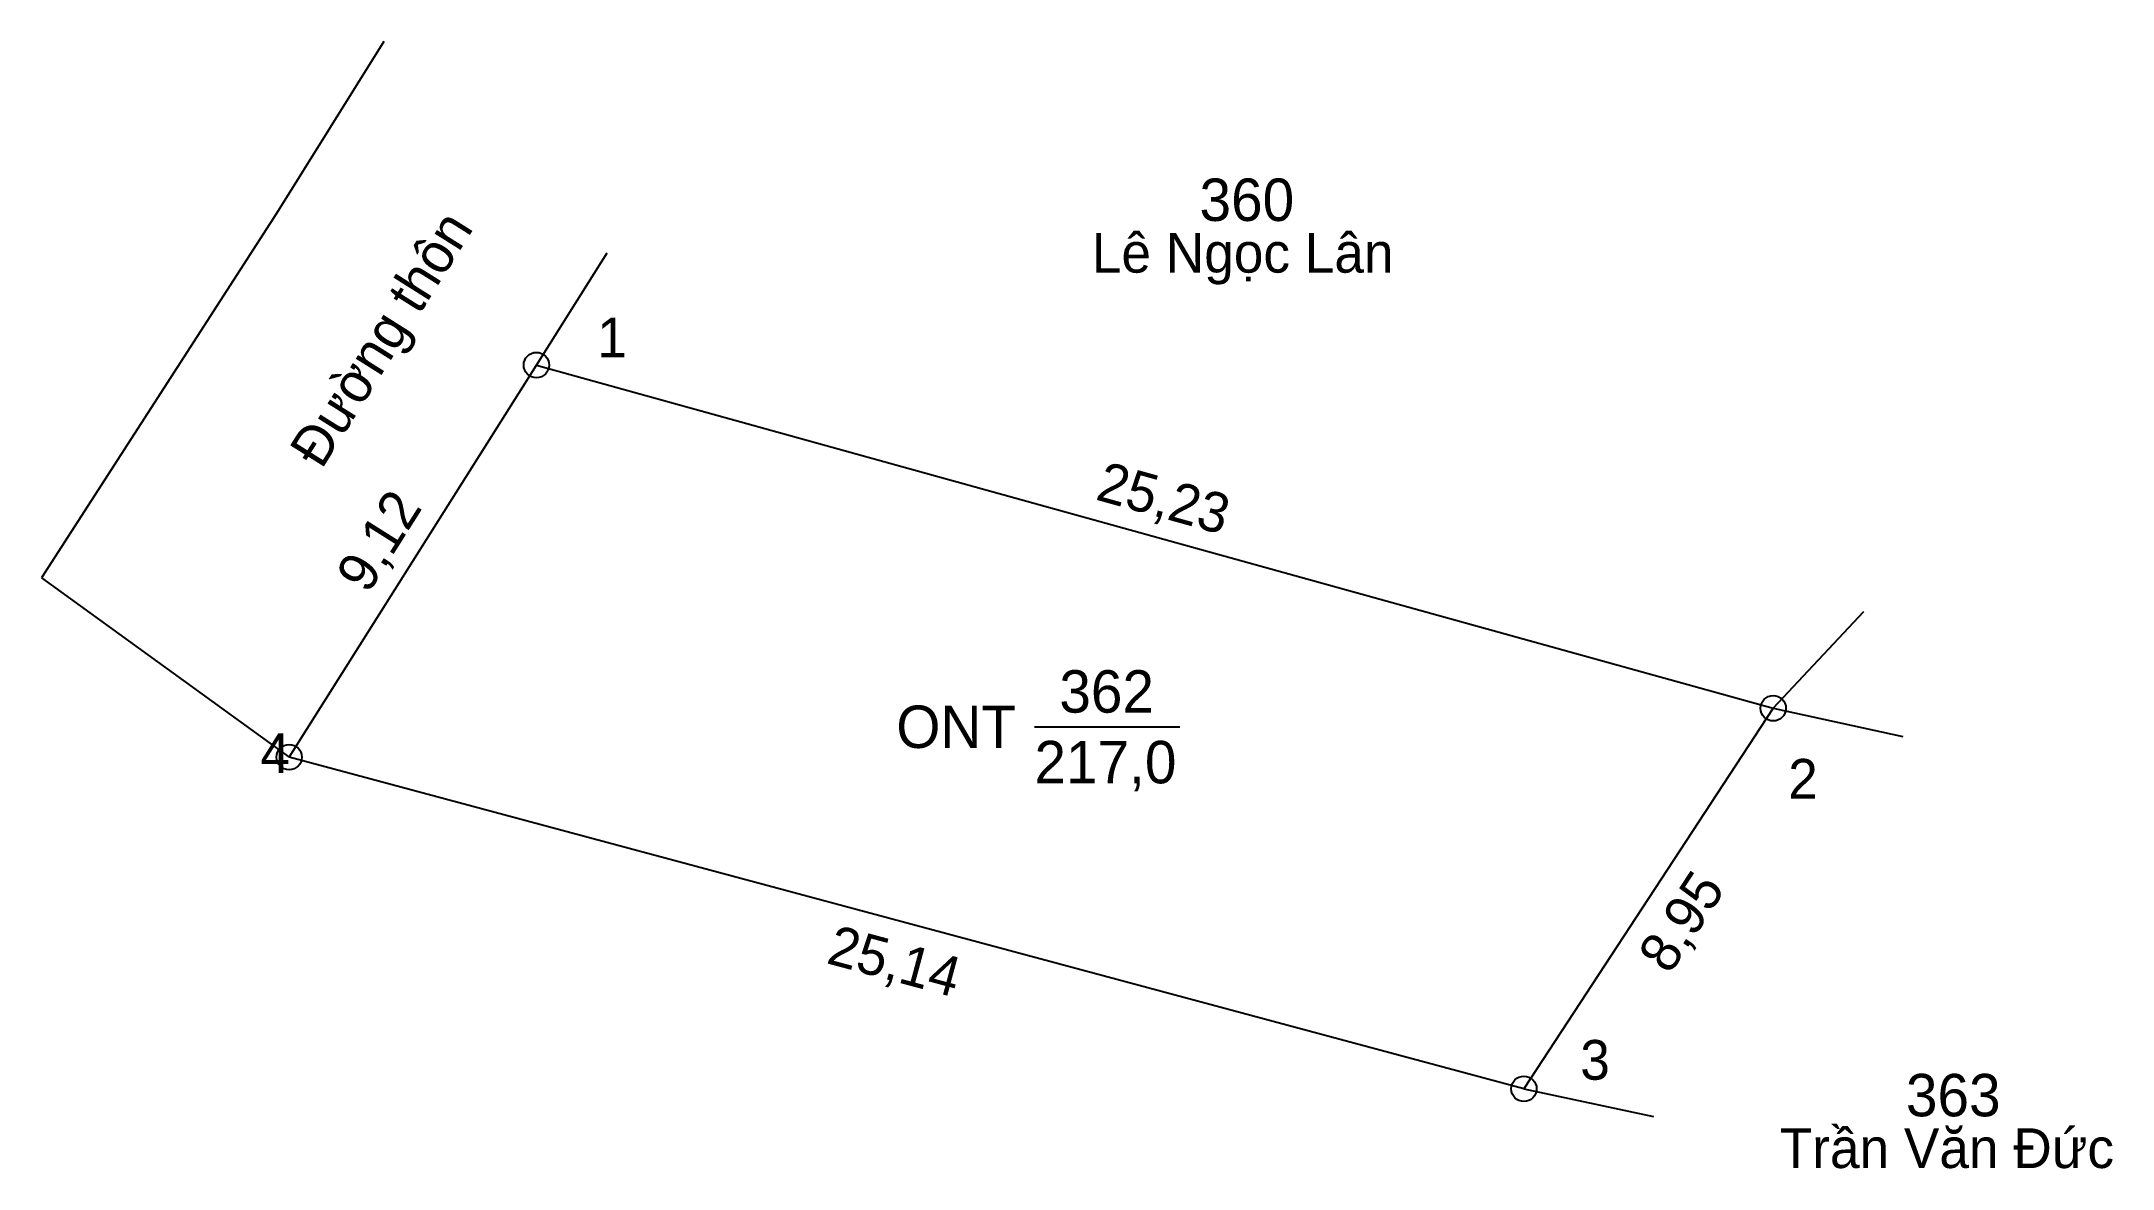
# Model space of a CAD drawing. Extents: x 540566.8 to 540607.5, y 1835214.1 to 1835236.3.
import ezdxf

# ---------------------------------------------------------------- set-up
doc = ezdxf.new("R2010")
doc.units = 0
for name, color, linetype in [('CanhThua', 7, 'Continuous'), ('ChieuDaiCanhThua', 7, 'Continuous'), ('Level 23', 7, 'Continuous'), ('MocDinhThua', 7, 'Continuous'), ('NhanDiaChinhThua', 7, 'Continuous'), ('NhanTuCan', 7, 'Continuous'), ('RauThua', 7, 'Continuous'), ('SoHieuDinhThua', 7, 'Continuous'), ('TenChuLanCan', 7, 'Continuous')]:
    doc.layers.add(name, color=color, linetype=linetype)

msp = doc.modelspace()

# ---------------------------------------------------------------- linework, layer by layer
at = {"layer": 'CanhThua'}
for p, q in [((540571.688, 1835222.223), (540576.549, 1835229.935)), ((540576.549, 1835229.935), (540600.864, 1835223.184)), ((540600.864, 1835223.184), (540595.962, 1835215.698)), ((540595.962, 1835215.698), (540571.688, 1835222.223))]:
    msp.add_line(p, q, dxfattribs=at)
at = {"layer": 'Level 23'}
for p, q in [((540573.552, 1835236.302), (540571.439, 1835232.914)), ((540571.439, 1835232.914), (540566.818, 1835225.749)), ((540566.818, 1835225.749), (540571.688, 1835222.223))]:
    msp.add_line(p, q, dxfattribs=at)
at = {"layer": 'MocDinhThua'}
for centre in [(540576.549, 1835229.935), (540600.864, 1835223.184), (540571.688, 1835222.223), (540595.962, 1835215.698)]:
    msp.add_circle(centre, 0.25, dxfattribs=at)
at = {"layer": 'NhanDiaChinhThua'}
msp.add_line((540586.34, 1835222.82), (540589.2, 1835222.82), dxfattribs=at)
at = {"layer": 'RauThua'}
for p, q in [((540576.549, 1835229.935), (540577.939, 1835232.141)), ((540600.864, 1835223.184), (540602.644, 1835225.089)), ((540600.864, 1835223.184), (540603.412, 1835222.631)), ((540595.962, 1835215.698), (540598.512, 1835215.152))]:
    msp.add_line(p, q, dxfattribs=at)

# ---------------------------------------------------------------- texts
at = {"layer": 'ChieuDaiCanhThua'}
for s, rotation, p in [('Đường thôn', 57.7761, (540572.325, 1835227.867)), ('25,23', 344.4828, (540587.518, 1835227.295)), ('9,12', 57.7761, (540573.236, 1835225.413)), ('8,95', 56.7823, (540598.824, 1835217.927)), ('25,14', 344.9542, (540582.226, 1835218.175))]:
    msp.add_text(s, height=0.7822, rotation=rotation, dxfattribs=at).set_placement(p)
at = {"layer": 'NhanDiaChinhThua'}
for s, p in [('362', (540586.829, 1835223.098)), ('ONT', (540583.624, 1835222.403)), ('217,0', (540586.34, 1835221.708))]:
    msp.add_text(s, height=0.8343, dxfattribs=at).set_placement(p)
at = {"layer": 'NhanTuCan'}
for s, p in [('360', (540589.585, 1835232.77)), ('363', (540603.472, 1835215.157))]:
    msp.add_text(s, height=0.8343, dxfattribs=at).set_placement(p)
at = {"layer": 'SoHieuDinhThua'}
for s, p in [('1', (540577.745, 1835230.085)), ('4', (540571.121, 1835221.91)), ('2', (540601.158, 1835221.405)), ('3', (540597.07, 1835215.877))]:
    msp.add_text(s, height=0.782, dxfattribs=at).set_placement(p)
at = {"layer": 'TenChuLanCan'}
for s, p in [('Lê Ngọc Lân', (540587.468, 1835231.753)), ('Trần Văn Đức', (540600.991, 1835214.14))]:
    msp.add_text(s, height=0.7822, dxfattribs=at).set_placement(p)

doc.saveas('drawing.dxf')
